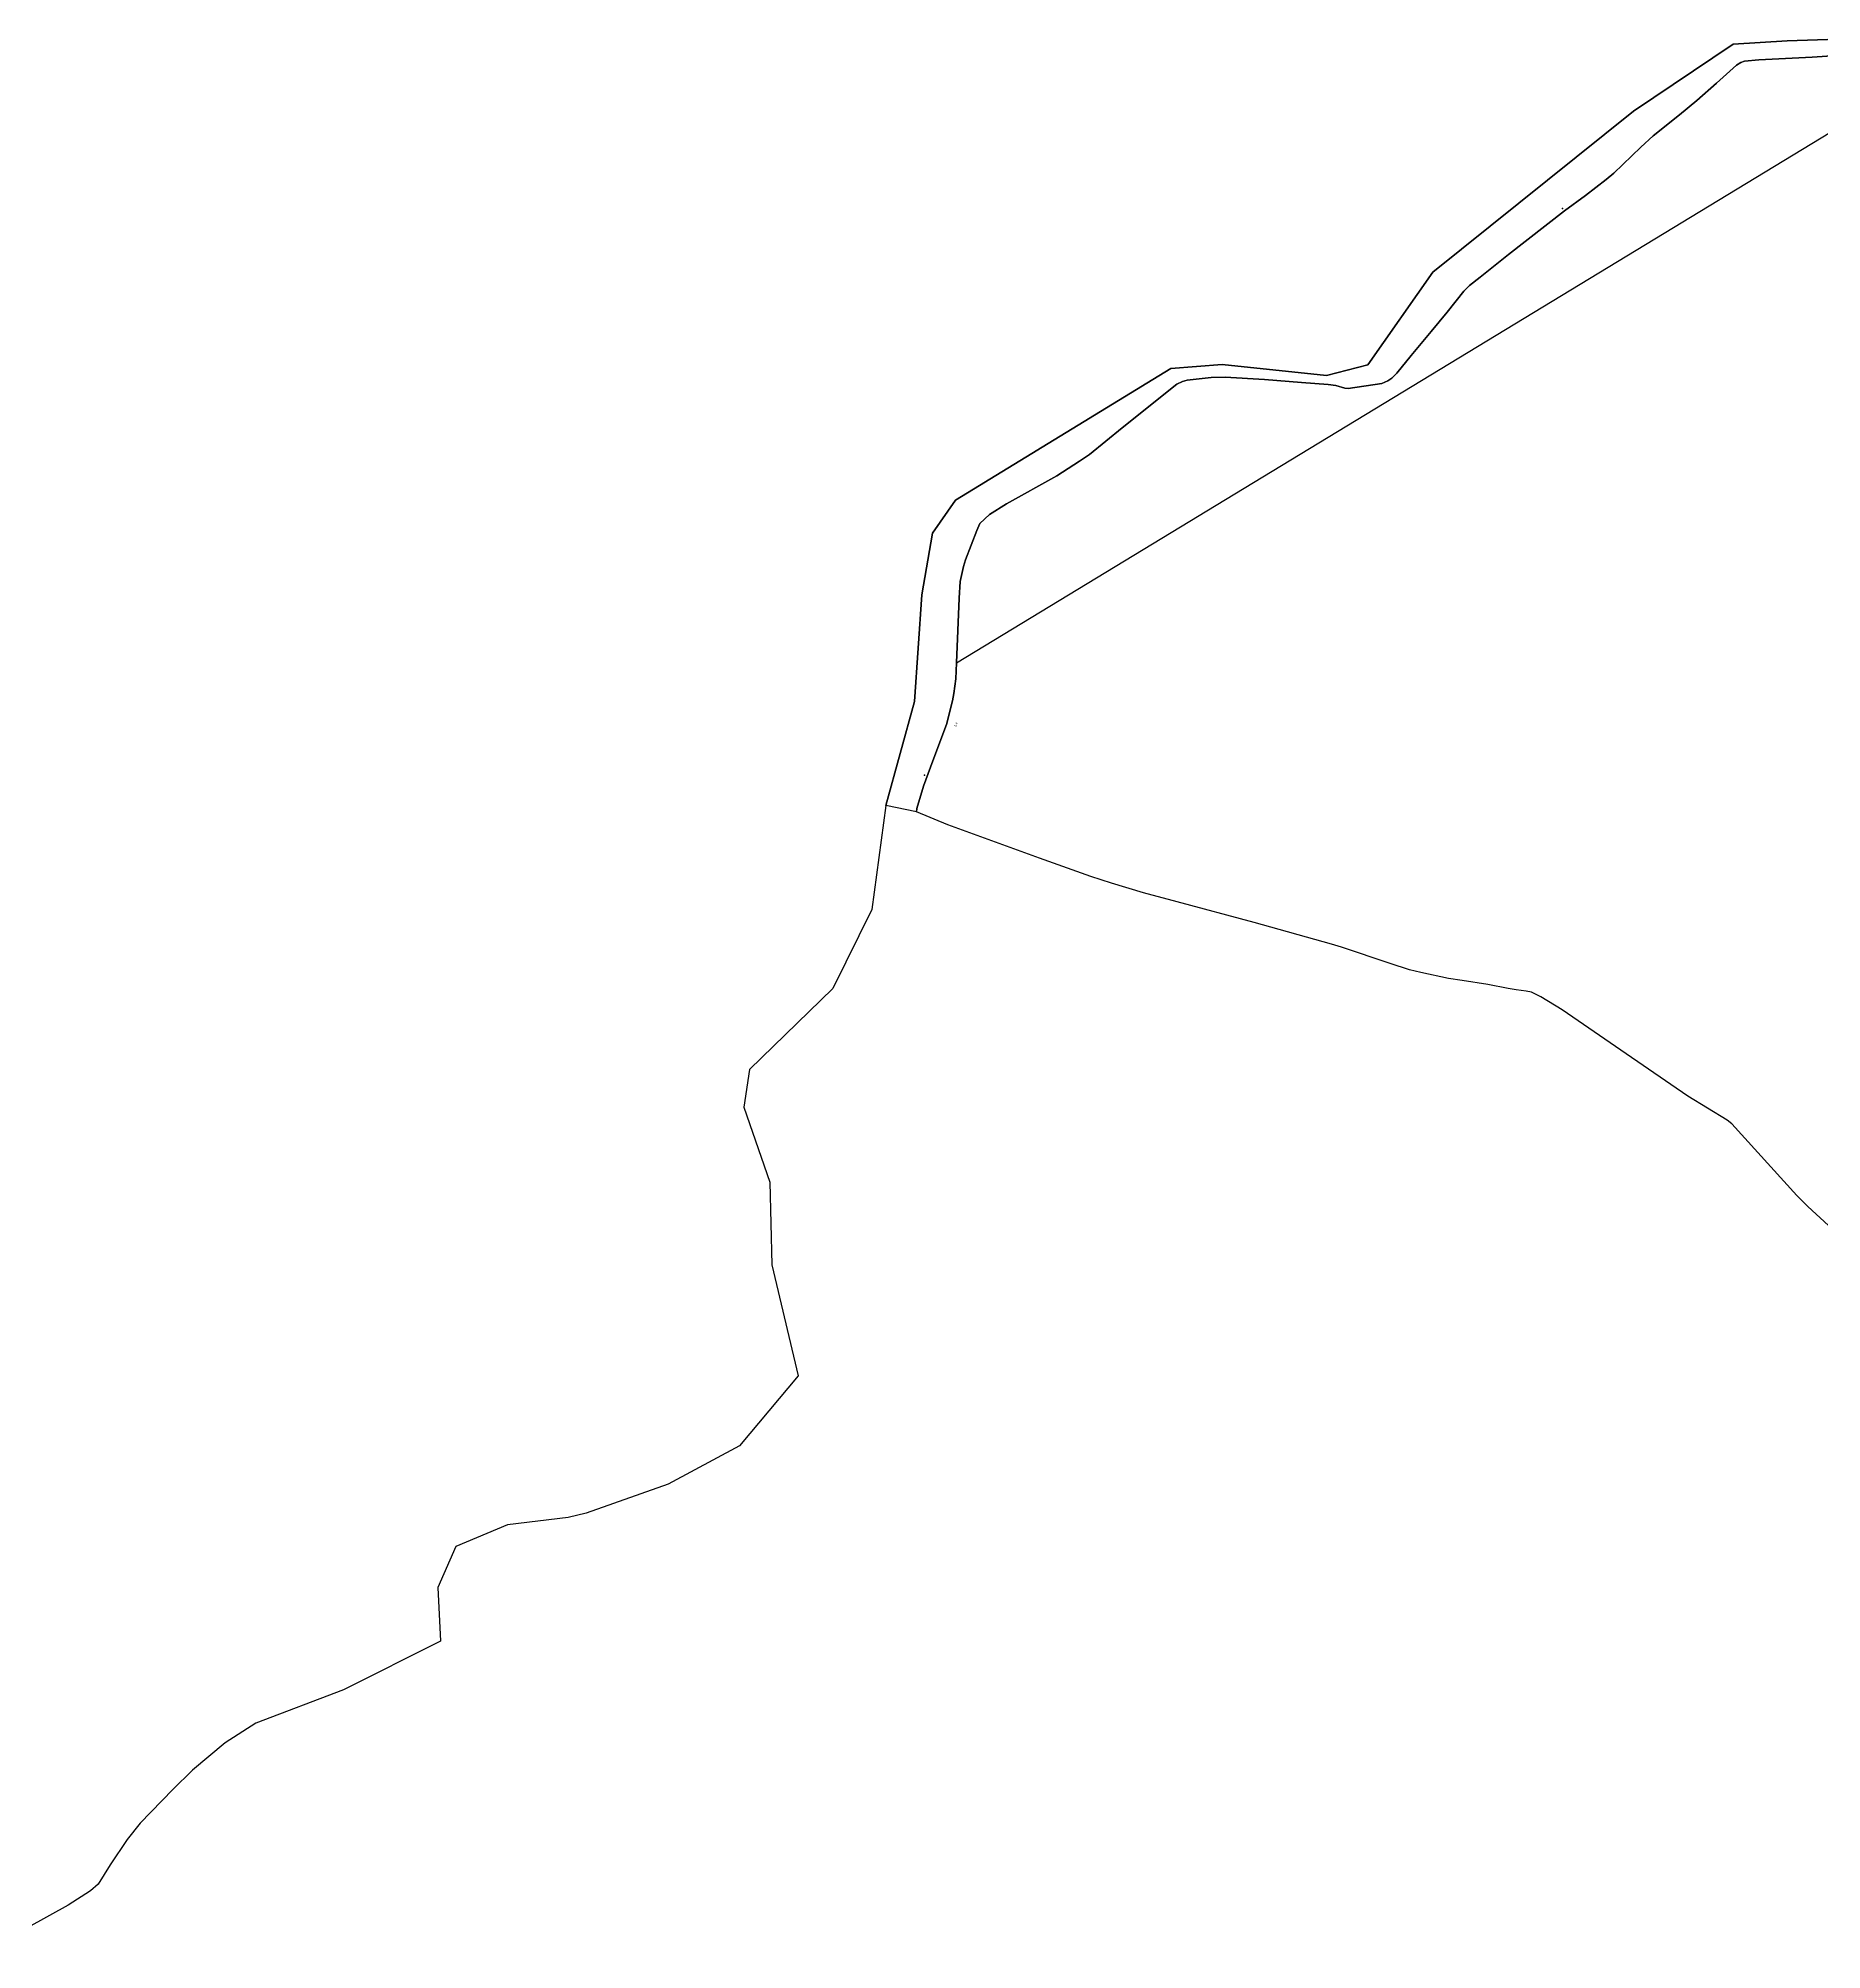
# Model space of a CAD drawing. Extents: x 1189447 to 1205702, y 6141591 to 6152844.
# Drawn here: x 1197574 to 1199533, y 6149910 to 6152008 of the extents above; entities that cross this region are included whole.
import ezdxf

# ---------------------------------------------------------------- set-up
doc = ezdxf.new("R2010")
doc.units = 0
doc.linetypes.add('CONTINU', pattern=[0])
doc.layers.get('0').update_dxf_attribs({"linetype": 'CONTINU'})
for name, color, linetype in [('1FLECHEFL', 7, 'CONTINU'), ('1LIEUDIT', 7, 'CONTINU'), ('1PARCELLE', 7, 'CONTINU'), ('1SECTION', 7, 'CONTINU'), ('1SUBDSECT', 7, 'CONTINU'), ('1TRONFLUV', 7, 'CONTINU'), ('3FISCLINE', 7, 'CONTINUOUS'), ('3TRONFLUVTEX', 7, 'CONTINU')]:
    doc.layers.add(name, color=color, linetype=linetype)
doc.styles.get("Standard").update_dxf_attribs({"font": 'Times New Roman'})

# ---------------------------------------------------------------- blocks, each defined once
blk = doc.blocks.new('FLECHRU1')
blk.add_point((0, 0))

msp = doc.modelspace()

# ---------------------------------------------------------------- linework, layer by layer
at = {"layer": '1LIEUDIT'}
msp.add_lwpolyline([(1199540.45, 6150704.93), (1199517.96, 6150725.91), (1199505.62, 6150737.96), (1199434.32, 6150816.63), (1199429.31, 6150820.57), (1199386.08, 6150847.19), (1199318.31, 6150893.38), (1199248.13, 6150941.82), (1199224.42, 6150956.13), (1199214.17, 6150961.07), (1199208.65, 6150962.38), (1199197.57, 6150963.91), (1199188.82, 6150965.1), (1199166.28, 6150969.71), (1199138.33, 6150973.88), (1199123.34, 6150976.23), (1199092.89, 6150982.68), (1199080.46, 6150985.73), (1199059.02, 6150992.63), (1199005.57, 6151010.41), (1198994.88, 6151013.82), (1198909.71, 6151037.68), (1198825.37, 6151060.33), (1198788.16, 6151070.36), (1198753.05, 6151080.98), (1198730.35, 6151088.3), (1198674.16, 6151108.44), (1198573.35, 6151145.03), (1198538.84, 6151159.27), (1198505.22, 6151165.99), (1198536.63, 6151280.37), (1198544.76, 6151397.44), (1198556.53, 6151465.06), (1198581.77, 6151501.41), (1198818.36, 6151646.01), (1198874.62, 6151650.24), (1198989.15, 6151638.25), (1199034.7, 6151650.07), (1199105.81, 6151751.73), (1199326.53, 6151928.35), (1199435.79, 6152001.9), (1199495.2, 6152005.54), (1199584.09, 6152008.46)], dxfattribs=at)
at = {"layer": '1PARCELLE'}
msp.add_lwpolyline([(1199540.45, 6150704.93), (1199517.96, 6150725.91), (1199505.62, 6150737.96), (1199434.32, 6150816.63), (1199429.31, 6150820.57), (1199386.08, 6150847.19), (1199318.31, 6150893.38), (1199248.13, 6150941.82), (1199224.42, 6150956.13), (1199214.17, 6150961.07), (1199208.65, 6150962.38), (1199197.57, 6150963.91), (1199188.82, 6150965.1), (1199166.28, 6150969.71), (1199138.33, 6150973.88), (1199123.34, 6150976.23), (1199092.89, 6150982.68), (1199080.46, 6150985.73), (1199059.02, 6150992.63), (1199005.57, 6151010.41), (1198994.88, 6151013.82), (1198909.71, 6151037.68), (1198825.37, 6151060.33), (1198788.16, 6151070.36), (1198753.05, 6151080.98), (1198730.35, 6151088.3), (1198674.16, 6151108.44), (1198573.35, 6151145.03), (1198538.84, 6151159.27), (1198539.33, 6151162.97), (1198546.8, 6151187.25), (1198557.04, 6151215.22), (1198571.85, 6151255.16), (1198578.41, 6151280.93), (1198580.02, 6151289.16), (1198582.02, 6151305.24), (1198582.69, 6151322.68), (1198585.85, 6151393.73), (1198586.86, 6151411.94), (1198590.71, 6151428.65), (1198592.9, 6151435.79), (1198605.13, 6151468.15), (1198608.64, 6151475.57), (1198619.11, 6151485.49), (1198637.8, 6151497.43), (1198693.12, 6151528.17), (1198717.94, 6151543.99), (1198728.88, 6151551.41), (1198764.66, 6151580.73), (1198824.78, 6151628.82), (1198830.94, 6151631.53), (1198836.32, 6151633.13), (1198862.64, 6151635.84), (1198877.81, 6151636.39), (1198921.17, 6151633.66), (1198961.61, 6151630.34), (1198990.96, 6151628.22), (1198999.55, 6151627.04), (1199009.19, 6151624.26), (1199013.11, 6151623.8), (1199050.08, 6151629.49), (1199056.73, 6151632.51), (1199061.03, 6151635.39), (1199066.63, 6151640.92), (1199082.1, 6151660.21), (1199104.07, 6151686.37), (1199121.56, 6151707.55), (1199139.88, 6151730.67), (1199146.26, 6151736.87), (1199158.05, 6151746.21), (1199189.02, 6151770.93), (1199250.55, 6151819.12), (1199273.79, 6151835.63), (1199296.26, 6151853.23), (1199304.68, 6151860.29), (1199334.6, 6151888.97), (1199347.84, 6151901.18), (1199376.91, 6151924.53), (1199395.9, 6151940.21), (1199417.42, 6151958.95), (1199439.45, 6151978.73), (1199444.42, 6151981.96), (1199448.12, 6151983.38), (1199463.85, 6151984.83), (1199522.44, 6151987.67), (1199549.78, 6151989.32)], dxfattribs=at)
at = {"layer": '1SECTION'}
msp.add_lwpolyline([(1199584.09, 6152008.46), (1199495.2, 6152005.54), (1199435.79, 6152001.9), (1199326.53, 6151928.35), (1199105.81, 6151751.73), (1199034.7, 6151650.07), (1198989.15, 6151638.25), (1198874.62, 6151650.24), (1198818.36, 6151646.01), (1198581.77, 6151501.41), (1198556.53, 6151465.06), (1198544.76, 6151397.44), (1198536.63, 6151280.37), (1198505.22, 6151165.99), (1198490, 6151052), (1198447.13, 6150965.21), (1198355.41, 6150876.11), (1198349.49, 6150834.86), (1198377.75, 6150752.67), (1198379.91, 6150661.82), (1198409.06, 6150539.82), (1198344.61, 6150463.15), (1198266.17, 6150421.22), (1198176.16, 6150389.2), (1198156.24, 6150384.41), (1198089.67, 6150376.47), (1198033.04, 6150352.45), (1198013.14, 6150307.6), (1198016.12, 6150248.63), (1197909.72, 6150195.24), (1197813.25, 6150158.63), (1197779.58, 6150137.22), (1197743.85, 6150106.89), (1197722.11, 6150085.85), (1197686.19, 6150048.95), (1197672.21, 6150031.13), (1197653.27, 6150002.98), (1197640.11, 6149981.89), (1197631.87, 6149974.65), (1197607.2, 6149959), (1197518.39, 6149909.89)], dxfattribs=at)
at = {"layer": '1SUBDSECT'}
msp.add_lwpolyline([(1199540.45, 6150704.93), (1199517.96, 6150725.91), (1199505.62, 6150737.96), (1199434.32, 6150816.63), (1199429.31, 6150820.57), (1199386.08, 6150847.19), (1199318.31, 6150893.38), (1199248.13, 6150941.82), (1199224.42, 6150956.13), (1199214.17, 6150961.07), (1199208.65, 6150962.38), (1199197.57, 6150963.91), (1199188.82, 6150965.1), (1199166.28, 6150969.71), (1199138.33, 6150973.88), (1199123.34, 6150976.23), (1199092.89, 6150982.68), (1199080.46, 6150985.73), (1199059.02, 6150992.63), (1199005.57, 6151010.41), (1198994.88, 6151013.82), (1198909.71, 6151037.68), (1198825.37, 6151060.33), (1198788.16, 6151070.36), (1198753.05, 6151080.98), (1198730.35, 6151088.3), (1198674.16, 6151108.44), (1198573.35, 6151145.03), (1198538.84, 6151159.27), (1198505.22, 6151165.99), (1198536.63, 6151280.37), (1198544.76, 6151397.44), (1198556.53, 6151465.06), (1198581.77, 6151501.41), (1198818.36, 6151646.01), (1198874.62, 6151650.24), (1198989.15, 6151638.25), (1199034.7, 6151650.07), (1199105.81, 6151751.73), (1199326.53, 6151928.35), (1199435.79, 6152001.9), (1199495.2, 6152005.54), (1199584.09, 6152008.46)], dxfattribs=at)
at = {"layer": '1TRONFLUV'}
msp.add_lwpolyline([(1199549.78, 6151989.32), (1199522.44, 6151987.67), (1199463.85, 6151984.83), (1199448.12, 6151983.38), (1199444.42, 6151981.96), (1199439.45, 6151978.73), (1199417.42, 6151958.95), (1199395.9, 6151940.21), (1199376.91, 6151924.53), (1199347.84, 6151901.18), (1199334.6, 6151888.97), (1199304.68, 6151860.29), (1199296.26, 6151853.23), (1199273.79, 6151835.63), (1199250.55, 6151819.12), (1199189.02, 6151770.93), (1199158.05, 6151746.21), (1199146.26, 6151736.87), (1199139.88, 6151730.67), (1199121.56, 6151707.55), (1199104.07, 6151686.37), (1199082.1, 6151660.21), (1199066.63, 6151640.92), (1199061.03, 6151635.39), (1199056.73, 6151632.51), (1199050.08, 6151629.49), (1199013.11, 6151623.8), (1199009.19, 6151624.26), (1198999.55, 6151627.04), (1198990.96, 6151628.22), (1198961.61, 6151630.34), (1198921.17, 6151633.66), (1198877.81, 6151636.39), (1198862.64, 6151635.84), (1198836.32, 6151633.13), (1198830.94, 6151631.53), (1198824.78, 6151628.82), (1198764.66, 6151580.73), (1198728.88, 6151551.41), (1198717.94, 6151543.99), (1198693.12, 6151528.17), (1198637.8, 6151497.43), (1198619.11, 6151485.49), (1198608.64, 6151475.57), (1198605.13, 6151468.15), (1198592.9, 6151435.79), (1198590.71, 6151428.65), (1198586.86, 6151411.94), (1198585.85, 6151393.73), (1198582.69, 6151322.68), (1198582.69, 6151322.68), (1198582.02, 6151305.24), (1198580.02, 6151289.16), (1198578.41, 6151280.93), (1198571.85, 6151255.16), (1198557.04, 6151215.22), (1198546.8, 6151187.25), (1198539.33, 6151162.97), (1198538.84, 6151159.27), (1198505.22, 6151165.99), (1198536.63, 6151280.37), (1198544.76, 6151397.44), (1198556.53, 6151465.06), (1198581.77, 6151501.41), (1198818.36, 6151646.01), (1198874.62, 6151650.24), (1198989.15, 6151638.25), (1199034.7, 6151650.07), (1199105.81, 6151751.73), (1199326.53, 6151928.35), (1199435.79, 6152001.9), (1199495.2, 6152005.54), (1199584.09, 6152008.46)], dxfattribs=at)
at = {"layer": '3FISCLINE'}
msp.add_lwpolyline([(1198582.69, 6151322.68), (1199645.4, 6151967.52)], dxfattribs=at)

# ---------------------------------------------------------------- block references
at = {"layer": '1FLECHEFL'}
for p, rotation in [((1199248.37, 6151821.64), 37), ((1198547.74, 6151199.51), 70.9)]:
    msp.add_blockref('FLECHRU1', p, dxfattribs=dict(at, rotation=rotation))

# ---------------------------------------------------------------- texts
at = {"layer": '3TRONFLUVTEX'}
msp.add_text('Le', height=3, rotation=75.8, dxfattribs=at).set_placement((1198582.94, 6151252.34))

doc.saveas('drawing.dxf')
